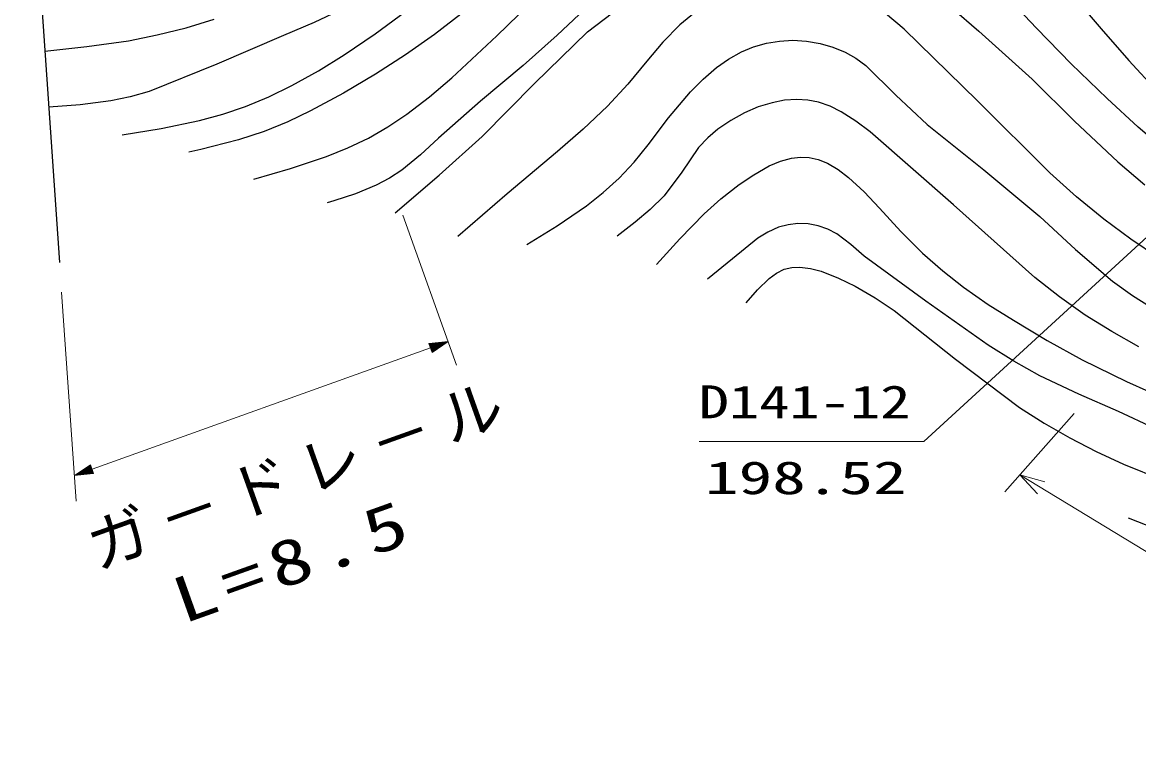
# Model space of a CAD drawing. Units: millimetres, scale not verified. Extents: x 40000 to 680000, y 20000 to 380000.
# Drawn here: x 166519 to 211262, y 245928 to 274862 of the extents above; entities that cross this region are included whole.
import ezdxf
from ezdxf.enums import TextEntityAlignment as Align

# ---------------------------------------------------------------- set-up
doc = ezdxf.new("R2010")
doc.units = ezdxf.units.MM
doc.header["$LTSCALE"] = 1000
doc.layers.add('M-BGD', color=7, linetype='Continuous', lineweight=25)
doc.layers.add('M-BGD-HTXT', color=7, linetype='Continuous', lineweight=13)
doc.styles.add('ＭＳ ゴシック', font='')
doc.styles.get('ＭＳ ゴシック').set_extended_font_data('MS Gothic')

msp = doc.modelspace()

# ---------------------------------------------------------------- linework, layer by layer
at = {"layer": 'M-BGD'}
msp.add_line((166519, 286646), (168011, 265246), dxfattribs=at)
for points in [[(212524, 269572), (211245, 270666), (209999, 271812), (208561, 273197), (207164, 274626), (205235, 276687)], [(202687, 276394), (204862, 274511), (206988, 272590), (208687, 270909), (210428, 269273), (211511, 268354)], [(175802, 268576), (177264, 269001), (178708, 269483), (179565, 269829), (180394, 270228), (181175, 270680), (181927, 271184), (182842, 271883), (183733, 272640), (185540, 274319), (187291, 276027)], [(181469, 267226), (183225, 268736), (184944, 270294), (187041, 272414), (189170, 274481), (191173, 276018)], [(194041, 275724), (192866, 274766), (192192, 274063), (191553, 273310), (190787, 272389), (189970, 271503), (188992, 270577), (187965, 269687), (185954, 267992), (183968, 266278)], [(208710, 275839), (209765, 274607), (210863, 273334), (212004, 272104)], [(179406, 275419), (178219, 274852), (176992, 274333), (174317, 273185), (171606, 272089), (170839, 271873), (170060, 271717), (168831, 271562), (167578, 271463)], [(170525, 270351), (172080, 270612), (173617, 270931), (174549, 271183), (175463, 271492), (176404, 271880), (177323, 272325), (178386, 272915), (179421, 273557), (180667, 274406), (181872, 275301)], [(184095, 275191), (183042, 274378), (181882, 273559), (180677, 272782), (179389, 272026), (178063, 271317), (177154, 270879), (176214, 270493), (175189, 270161), (174143, 269885), (173675, 269773), (173196, 269662)], [(189272, 275590), (187954, 274342), (186588, 273132), (184883, 271707), (183198, 270219), (182481, 269555), (181726, 268938), (181232, 268613), (180698, 268334), (179866, 267997), (179003, 267713), (178867, 267671), (178732, 267629)], [(212055, 265423), (210944, 266175), (209869, 266976), (208771, 267876), (207706, 268827), (204809, 271724), (201863, 274585), (201117, 275212)], [(167421, 273710), (169099, 273888), (170770, 274125), (171930, 274355), (173080, 274646), (174205, 274992)], [(186746, 265957), (187961, 266714), (189132, 267515), (189805, 268043), (190442, 268619), (191039, 269262), (191600, 269956), (192419, 271030), (193300, 272084), (193803, 272589), (194346, 273050), (194827, 273386), (195346, 273674), (195828, 273876), (196342, 274025), (196867, 274114), (197404, 274142), (197955, 274110), (198499, 274017), (199006, 273872), (199498, 273669), (199930, 273426), (200324, 273135), (201528, 271941), (202791, 270773), (205058, 268956), (207296, 267084), (208734, 265765), (210207, 264498), (211009, 263925), (211846, 263401)], [(211273, 261859), (210182, 262473), (209123, 263137), (208095, 263861), (207096, 264639), (203842, 267556), (200499, 270470), (199931, 270903), (199341, 271279), (198895, 271499), (198424, 271664), (198003, 271750), (197563, 271776), (197065, 271740), (196566, 271643), (196013, 271471), (195468, 271237), (194916, 270934), (194395, 270579), (193992, 270235), (193626, 269843), (192956, 268854), (192238, 267906), (191685, 267363), (191077, 266853), (190727, 266579), (190364, 266303)], [(191936, 265158), (192867, 266192), (193852, 267196), (194521, 267794), (195245, 268361), (195832, 268759), (196457, 269109), (196906, 269300), (197352, 269425), (197708, 269467), (198057, 269448), (198422, 269365), (198786, 269217), (199215, 268968), (199632, 268653), (200259, 268074), (200879, 267416), (201728, 266484), (202595, 265622), (203407, 264907), (204237, 264255), (205226, 263564), (206241, 262928), (207590, 262117), (208996, 261342), (210769, 260479), (212571, 259668)], [(211879, 258609), (210449, 259276), (208859, 259963), (207299, 260703), (206256, 261290), (205234, 261936), (202732, 263691), (200264, 265497), (199730, 265965), (199159, 266385), (198802, 266575), (198417, 266711), (198019, 266785), (197603, 266799), (197212, 266755), (196829, 266651), (196404, 266460), (196004, 266213), (194978, 265388), (193984, 264573)], [(195535, 263626), (195979, 264145), (196451, 264606), (196741, 264815), (197058, 264969), (197362, 265043), (197682, 265059), (198105, 265007), (198537, 264891), (199228, 264619), (199895, 264291), (200704, 263821), (201461, 263313), (203925, 261374), (206482, 259439), (207479, 258805), (208503, 258223), (209558, 257668), (210651, 257162), (213828, 255886)], [(227436, 244917), (226523, 246060), (225934, 246678), (225303, 247254), (224468, 247921), (223591, 248544), (221742, 249719), (219862, 250843), (218339, 251701), (216791, 252503), (215265, 253214), (213702, 253876), (212280, 254442), (210850, 254994)]]:
    msp.add_lwpolyline(points, dxfattribs=at)
at = {"layer": 'M-BGD-HTXT'}
for p, q in [((219809, 273800), (202658, 258066)), ((183924, 261130), (181773, 267142)), ((168094, 264052), (168678, 255676)), ((168606, 256712), (183587, 262072)), ((208677, 259198), (205897, 256050)), ((202658, 258066), (193643, 258066)), ((206502, 256734), (216759, 250514))]:
    msp.add_line(p, q, dxfattribs=at)
for points in [[(183587, 262072), (182818, 261996), (182944, 261642)], [(183442, 262020), (182969, 261711), (182881, 261958)], [(183372, 261995), (182986, 261747), (182917, 261941)], [(183299, 261969), (183003, 261783), (182953, 261924)], [(183229, 261943), (183020, 261819), (182989, 261907)], [(168606, 256712), (169375, 256788), (169249, 257141)], [(168750, 256764), (169224, 257072), (169312, 256825)], [(168821, 256789), (169207, 257036), (169276, 256842)], [(168893, 256815), (169190, 257000), (169240, 256859)], [(168964, 256840), (169173, 256964), (169204, 256876)]]:
    msp.add_lwpolyline(points, close=True, dxfattribs=at)
for points in [[(183515, 262046), (182952, 261675), (182845, 261975), (183513, 262045)], [(183031, 261873), (183156, 261918), (183037, 261855), (183025, 261890), (183156, 261918)], [(168678, 256738), (169241, 257108), (169348, 256808), (168680, 256738)], [(169162, 256911), (169036, 256866), (169156, 256928), (169168, 256893), (169036, 256866)], [(207208, 255970), (206502, 256734), (207504, 256460)]]:
    msp.add_lwpolyline(points, dxfattribs=at)

# ---------------------------------------------------------------- texts
at = {"layer": 'M-BGD-HTXT', "style": 'ＭＳ ゴシック'}
for s, width, p in [('D141-12', 1.35, (193630, 258605)), ('198.52', 1.5, (193882, 255566))]:
    msp.add_text(s, height=1320, dxfattribs=dict(at, width=width)).set_placement(p, align=Align.BOTTOM_LEFT)
at = {"layer": 'M-BGD-HTXT', "char_height": 1833, "attachment_point": 7, "rotation": 19.7, "style": 'ＭＳ ゴシック'}
for s, insert in [('\\T1.2;ガ－ドレ－ル', (169553, 252822)), ('\\T1.2;\\W1.35;L=8.5', (172968, 250724))]:
    msp.add_mtext(s, dxfattribs=dict(at, insert=insert))

doc.saveas('drawing.dxf')
